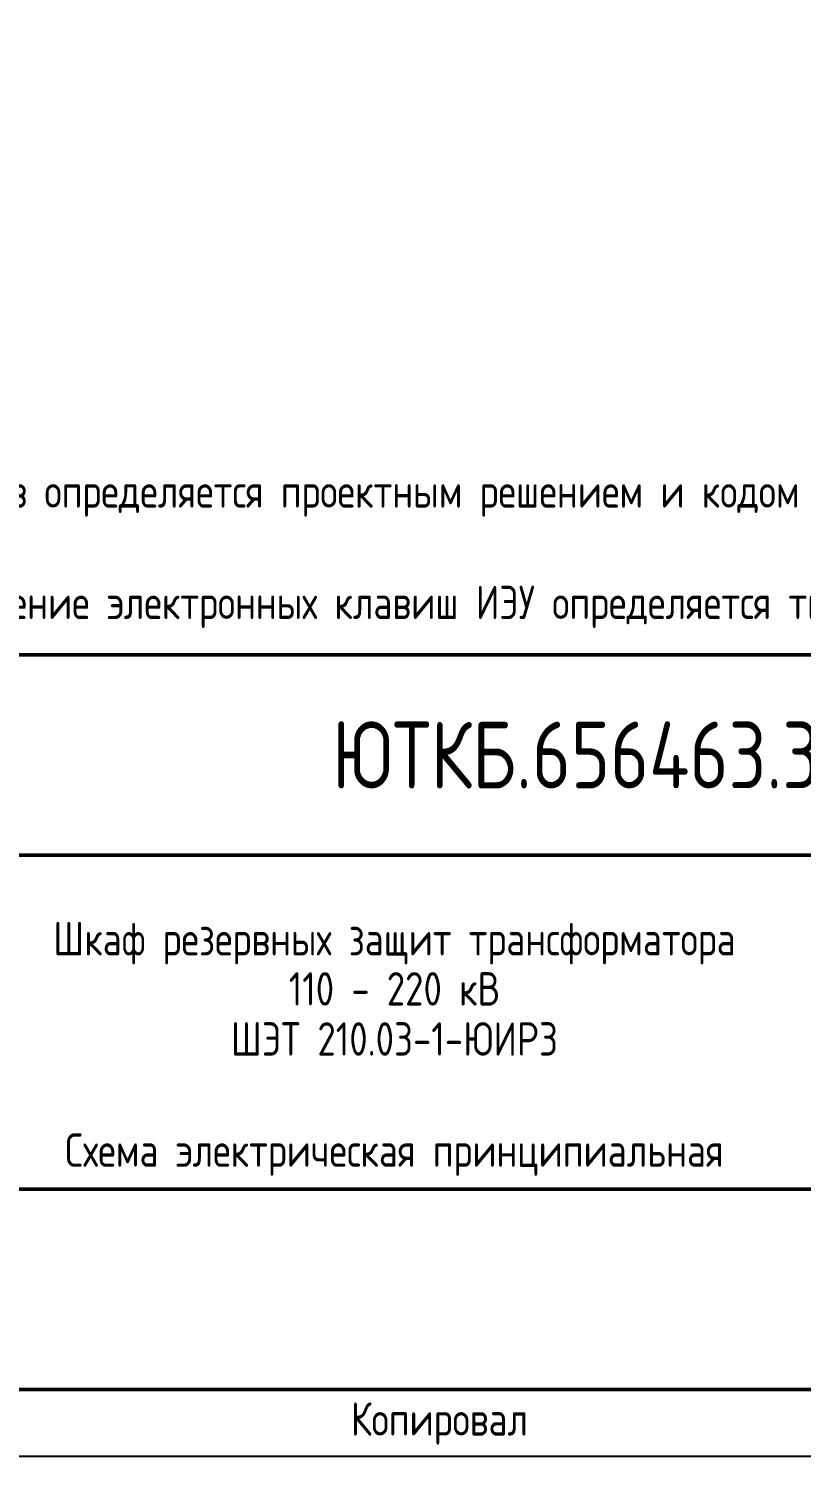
# Model space of a CAD drawing. Header units: millimetres. Extents: x -1036 to 3564, y -90 to 586.
# Drawn here: x 302.6 to 360.5, y 0 to 106.9 of the extents above; entities that cross this region are included whole.
import ezdxf

# ---------------------------------------------------------------- set-up
doc = ezdxf.new("R2010")
doc.units = ezdxf.units.MM
doc.styles.add('Gost_type_A', font='GOST_A.TTF')

# ---------------------------------------------------------------- blocks, each defined once
blk = doc.blocks.new('Формат_А3')
blk.add_lwpolyline([(-420, 297), (0, 297), (0, 0), (-420, 0)], close=True)
at = {"lineweight": 50}
blk.add_lwpolyline([(-400, 292), (-5, 292), (-5, 5), (-400, 5)], close=True, dxfattribs=at)
blk = doc.blocks.new('Штамп большой нижний')
at = {"lineweight": 50}
for points in [[(-120, 55), (0, 55), (0, 40), (-120, 40)], [(-120, 40), (-50, 40), (-50, 15), (-120, 15)], [(-120, 15), (-50, 15), (-50, 0), (-120, 0)]]:
    blk.add_lwpolyline(points, close=True, dxfattribs=at)
at = {"insert": (-75, -2.53), "char_height": 2.5, "width": 13.1202, "attachment_point": 6, "style": 'Gost_type_A'}
blk.add_mtext('Копировал', dxfattribs=at)

msp = doc.modelspace()

# ---------------------------------------------------------------- block references
at = {"color": 1}
msp.add_blockref('Формат_А3', (420, 0), dxfattribs=at)
msp.add_blockref('Штамп большой нижний', (415, 5))

# ---------------------------------------------------------------- texts
at = {"style": 'Gost_type_A'}
for s, insert, char_height, width, attachment_point in [('\\A1;\\P\\P\\pxi2,t4,8;1.^IКонечное количество портов и тип интерфейсов определяется проектным решением и кодом заказа терминала/шкафа, по согласованию с производителем терминала/шкафа.\\P2.^IКонечное количество и функциональное назначение электронных клавиш ИЭУ определяется типом шкафа и проектным решением.', (230, 62), 2.5, 187, 7), ('ЮТКБ.656463.300-044Э3', (355, 52.5), 5, 120, 5), ('Схема электрическая принципиальная', (330, 21), 2.5, 70, 8)]:
    msp.add_mtext(s, dxfattribs=dict(at, insert=insert, char_height=char_height, width=width, attachment_point=attachment_point))
at = {"insert": (330, 35), "char_height": 2.5, "width": 68, "attachment_point": 5, "line_spacing_factor": 0.9, "style": 'Gost_type_A'}
msp.add_mtext('Шкаф резервных защит трансформатора \\P110 - 220 кВ                        \\PШЭТ 210.03-1-ЮИРЗ', dxfattribs=at)

doc.saveas('drawing.dxf')
